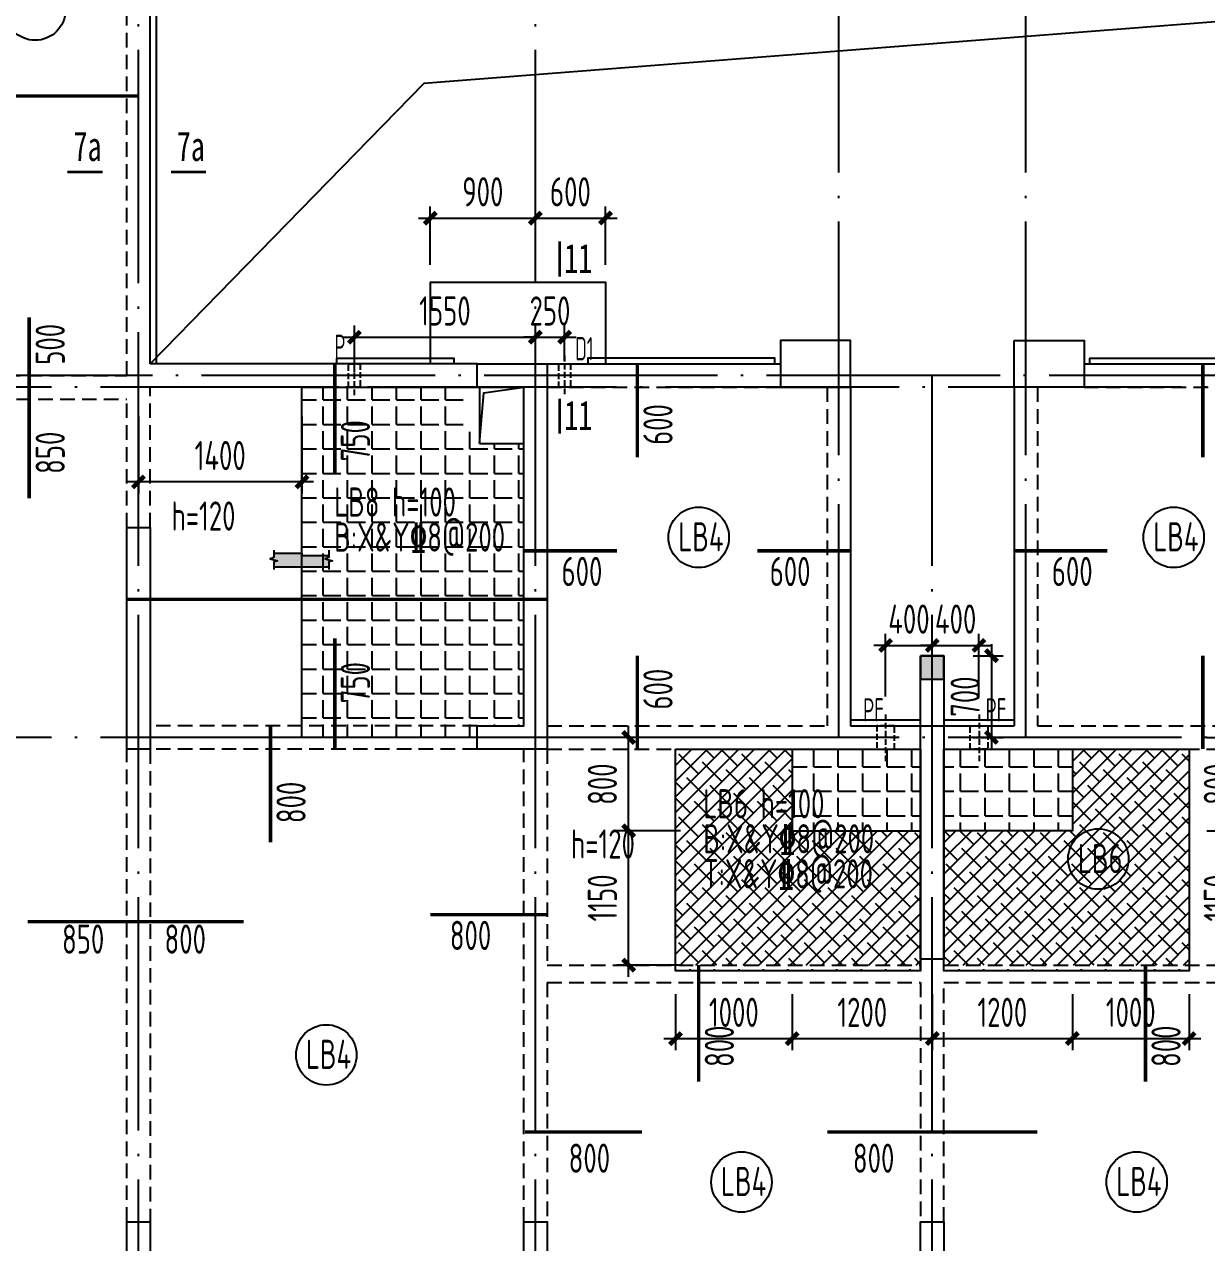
# Model space of a CAD drawing. Extents: x -173820 to 521180, y -715739 to 158231.
# Drawn here: x 578 to 10705, y -108347 to -97909 of the extents above; entities that cross this region are included whole.
import ezdxf
from ezdxf.enums import TextEntityAlignment as Align

# ---------------------------------------------------------------- set-up
doc = ezdxf.new("R2010")
doc.units = 0
doc.header["$LTSCALE"] = 1000
for name, pattern in [('DASH', [0.35, 0.25, -0.1]), ('DOTE', [2.42, 2, -0.2, 0.02, -0.2]), ('HIDDEN2', [0.1875, 0.125, -0.0625])]:
    doc.linetypes.add(name, pattern=pattern)
for name, color, linetype in [('A-线脚看线', 9, 'Continuous'), ('A-设备穿墙洞', 161, 'Continuous'), ('AXIS', 1, 'DOTE'), ('DIM', 3, 'Continuous'), ('DIM1', 3, 'Continuous'), ('JG1', 3, 'Continuous'), ('填充', 8, 'Continuous'), ('墙', 6, 'Continuous'), ('挑板', 3, 'Continuous'), ('板筋', 6, 'Continuous'), ('柱', 2, 'Continuous'), ('梁', 4, 'HIDDEN2'), ('模板线', 3, 'Continuous'), ('洞口', 5, 'Continuous'), ('钢筋_文字', 7, 'Continuous'), ('钢筋长度标注', 7, 'Continuous')]:
    doc.layers.add(name, color=color, linetype=linetype)
doc.styles.add('TSSD_BOLD', font='tssdeng2.shx', dxfattribs={"width": 0.7, "height": 250, "bigfont": 'CHINA.shx'})
doc.styles.add('TSSD_Dimension', font='tssdeng.shx', dxfattribs={"width": 0.7, "bigfont": 'Hztxt.shx'})
doc.styles.add('zzt', font='tssdeng.shx', dxfattribs={"width": 0.7, "height": 300, "bigfont": 'tssdchn.shx'})
doc.styles.add('钢筋', font='tssdeng.shx', dxfattribs={"width": 0.7, "height": 250, "bigfont": 'tssdchn.shx'})
doc.styles.add('钢筋长度', font='tssdeng.shx', dxfattribs={"width": 0.7, "height": 300, "bigfont": 'tssdchn.shx'})
doc.styles.add('黑体', font='simhei.ttf', dxfattribs={"width": 0.8})
doc.dimstyles.new('TSSD_100_100', dxfattribs={"dimtxt": 250, "dimasz": 100, "dimexe": 100, "dimexo": 250, "dimgap": 100, "dimtad": 1, "dimdec": 0, "dimzin": 0, "dimdsep": 46, "dimtxsty": 'TSSD_Dimension', "dimblk": 'ARCHTICK', "dimcen": 0, "dimdle": 100, "dimclrd": 3, "dimclre": 3, "dimclrt": 7, "dimadec": 0, "dimazin": 0, "dimtfac": 1, "dimtdec": 0, "dimtix": 1, "dimtmove": 2, "dimatfit": 3, "dimfxl": 0, "dimtolj": 1, "dimtzin": 0, "dimarcsym": 0})
pattern_1 = [(0, (-5244.65, -109719.18), (0, 209.55), [152.4, -57.15]), (90, (-5244.65, -109719.18), (-209.55, 1e-14), [152.4, -57.15])]
pattern_2 = [(0, (425.35, -109719.18), (0, 209.55), [152.4, -57.15]), (90, (425.35, -109719.18), (-209.55, 1e-14), [152.4, -57.15])]
pattern_3 = [(45, (425.35, -109719.18), (-67.3519, 67.3519), []), (135, (425.35, -109719.18), (-202.0558, 67.3519), [238.125, -142.875])]

# ---------------------------------------------------------------- blocks, each defined once
blk = doc.blocks.new('$1785032')
at = {"layer": '墙', "elevation": 0}
for points in [[(12400, 10400), (13000, 10400), (13000, 10800), (12400, 10800)], [(14400, 10800), (15000, 10800), (15000, 10400), (14400, 10400)], [(9800, 7500), (10200, 7500), (10200, 10400), (9800, 10400), (9800, 10600), (10400, 10600), (10400, 7300), (10200, 7300), (9800, 7300)], [(7000, 7300), (6800, 7300), (6800, 9200), (7000, 9200), (7000, 7500)], [(13600, 7500), (13800, 7500), (13800, 5500), (13600, 5500), (13600, 7300)], [(10200, 3250), (10400, 3250), (10400, 1800), (11300, 1800), (11300, 1600), (10200, 1600)]]:
    blk.add_lwpolyline(points, close=True, dxfattribs=at)
for points in [[(12600, 10400), (12600, 10400)], [(14600, 10400), (14600, 10400)], [(7000, 7500), (7000, 7500)], [(13600, 7300), (13600, 7300)], [(6600, 1600), (6600, 1800), (6800, 1800), (6800, 3250), (7000, 3250), (7000, 1800), (7200, 1800), (7200, 1600), (6600, 1600), (7000, 1600)], [(13200, 1600), (13200, 1800), (13600, 1800), (13600, 3250), (13800, 3250), (13800, 1800), (14200, 1800), (14200, 1600), (13200, 1600), (13800, 1600)]]:
    blk.add_lwpolyline(points, dxfattribs=at)
blk = doc.blocks.new('$1783196')
at = {"layer": 'AXIS'}
for p, q in [((12034.9, 3480), (12034.9, 27859.5)), ((15434.9, 3480), (15434.9, 27859.5)), ((18034.9, 11688.4), (18034.9, 27859.5)), ((19634.9, 11688.3), (19634.9, 27859.5)), ((46034.9, 14788.3), (4360, 14788.3)), ((18834.9, 3480), (18834.9, 14788.3)), ((54849.9, 14688.3), (4360, 14688.3)), ((54849.9, 11688.3), (4360, 11688.3))]:
    blk.add_line(p, q, dxfattribs=at)
blk = doc.blocks.new('_ArchTick')
at = {"color": 4, "linetype": 'ByBlock', "const_width": 0.4}
blk.add_lwpolyline([(-0.5, -0.5), (0.5, 0.5)], dxfattribs=at)
blk = doc.blocks.new('*D1968')
at = {"layer": 'Defpoints', "color": 0}
for p in [(1555, -101019), (2955, -101019), (1555, -101829)]:
    blk.add_point(p, dxfattribs=at)
at = {"layer": 'DIM', "color": 3, "lineweight": -2}
for p, q in [((1555, -101269), (1555, -101929)), ((2955, -101269), (2955, -101929)), ((3055, -101829), (1455, -101829))]:
    blk.add_line(p, q, dxfattribs=at)
at = {"layer": 'DIM', "color": 3, "lineweight": -2, "xscale": 100, "yscale": 100, "zscale": 100, "rotation": 180}
blk.add_blockref('_ArchTick', (1555, -101829), dxfattribs=at)
at = {"layer": 'DIM', "color": 3, "lineweight": -2, "xscale": 100, "yscale": 100, "zscale": 100}
blk.add_blockref('_ArchTick', (2955, -101829), dxfattribs=at)
at = {"layer": 'DIM', "color": 7, "insert": (2255, -101604), "char_height": 250, "attachment_point": 5, "style": 'TSSD_Dimension'}
blk.add_mtext('\\A1;1400', dxfattribs=at)
blk = doc.blocks.new('*D1986')
at = {"layer": 'Defpoints', "color": 0}
for p in [(4955, -99569), (4055, -100219), (4955, -100219)]:
    blk.add_point(p, dxfattribs=at)
at = {"layer": 'DIM', "color": 3, "lineweight": -2}
for p, q in [((4055, -99969), (4055, -99469)), ((4955, -99969), (4955, -99469)), ((3955, -99569), (5055, -99569))]:
    blk.add_line(p, q, dxfattribs=at)
at = {"layer": 'DIM', "color": 3, "lineweight": -2, "xscale": 100, "yscale": 100, "zscale": 100, "rotation": 180}
blk.add_blockref('_ArchTick', (4055, -99569), dxfattribs=at)
at = {"layer": 'DIM', "color": 3, "lineweight": -2, "xscale": 100, "yscale": 100, "zscale": 100}
blk.add_blockref('_ArchTick', (4955, -99569), dxfattribs=at)
at = {"layer": 'DIM', "color": 7, "insert": (4505, -99344), "char_height": 250, "attachment_point": 5, "style": 'TSSD_Dimension'}
blk.add_mtext('\\A1;900', dxfattribs=at)
blk = doc.blocks.new('*D1987')
at = {"layer": 'Defpoints', "color": 0}
for p in [(5555, -99569), (4955, -100219), (5555, -100219)]:
    blk.add_point(p, dxfattribs=at)
at = {"layer": 'DIM', "color": 3, "lineweight": -2}
for p, q in [((4955, -99969), (4955, -99469)), ((5555, -99969), (5555, -99469)), ((4855, -99569), (5655, -99569))]:
    blk.add_line(p, q, dxfattribs=at)
at = {"layer": 'DIM', "color": 3, "lineweight": -2, "xscale": 100, "yscale": 100, "zscale": 100, "rotation": 180}
blk.add_blockref('_ArchTick', (4955, -99569), dxfattribs=at)
at = {"layer": 'DIM', "color": 3, "lineweight": -2, "xscale": 100, "yscale": 100, "zscale": 100}
blk.add_blockref('_ArchTick', (5555, -99569), dxfattribs=at)
at = {"layer": 'DIM', "color": 7, "insert": (5255, -99344), "char_height": 250, "attachment_point": 5, "style": 'TSSD_Dimension'}
blk.add_mtext('\\A1;600', dxfattribs=at)
blk = doc.blocks.new('$1292675')
at = {"layer": 'JG1'}
blk.add_hatch(color=8, dxfattribs=at).paths.add_polyline_path([(502, 20), (502, 64), (470, 74), (534, 91), (502, 101), (502, 140), (262, 140), (262, 120), (32, 120), (32, 101), (64, 91), (0, 74), (32, 64), (32, 20)])
for p, q in [((262, 120), (32, 120)), ((502, 140), (262, 140)), ((262, 140), (262, 120)), ((32, 20), (502, 20))]:
    blk.add_line(p, q, dxfattribs=at)
for points in [[(32, 165), (32, 101), (64, 91), (0, 74), (32, 64), (32, 0)], [(502, 165), (502, 101), (534, 91), (470, 74), (502, 64), (502, 0)]]:
    blk.add_lwpolyline(points, dxfattribs=at)
blk = doc.blocks.new('$1457958')
at = {"layer": '柱'}
blk.add_hatch(color=8, dxfattribs=at).paths.add_polyline_path([(0, 200), (0, 0), (200, 0), (200, 200)])
at = {"layer": '柱', "color": 3, "elevation": 0}
blk.add_lwpolyline([(0, 200), (0, 0), (200, 0), (200, 200)], close=True, dxfattribs=at)
blk = doc.blocks.new('$1642317')
at = {"layer": '洞口'}
blk.add_lwpolyline([(9620, 2170), (10000, 2170), (10000, 2650), (9620, 2650)], close=True, dxfattribs=at)
blk.add_lwpolyline([(9620, 2170), (9658, 2602), (10000, 2650)], dxfattribs=at)
blk = doc.blocks.new('*D2053')
at = {"layer": 'Defpoints', "color": 0}
for p in [(8455, -103319, 0), (8455, -104019), (8862, -104019)]:
    blk.add_point(p, dxfattribs=at)
at = {"layer": 'DIM', "color": 3, "lineweight": -2}
for p, q in [((8862, -103219), (8862, -104119)), ((8705, -103319), (8962, -103319)), ((8705, -104019), (8962, -104019))]:
    blk.add_line(p, q, dxfattribs=at)
at = {"layer": 'DIM', "color": 3, "lineweight": -2, "xscale": 100, "yscale": 100, "zscale": 100}
for p, rotation in [((8862, -103319), 90), ((8862, -104019), 270)]:
    blk.add_blockref('_ArchTick', p, dxfattribs=dict(at, rotation=rotation))
at = {"layer": 'DIM', "color": 7, "insert": (8637, -103669), "char_height": 250, "attachment_point": 5, "rotation": 90, "style": 'TSSD_Dimension'}
blk.add_mtext('\\A1;700', dxfattribs=at)
blk = doc.blocks.new('*D2057')
at = {"layer": 'Defpoints', "color": 0}
for p in [(6155, -105969), (7155, -105969), (7155, -106599)]:
    blk.add_point(p, dxfattribs=at)
at = {"layer": 'DIM', "color": 3, "lineweight": -2}
for p, q in [((6155, -106219), (6155, -106699)), ((7155, -106219), (7155, -106699)), ((6055, -106599), (7255, -106599))]:
    blk.add_line(p, q, dxfattribs=at)
at = {"layer": 'DIM', "color": 3, "lineweight": -2, "xscale": 100, "yscale": 100, "zscale": 100, "rotation": 180}
blk.add_blockref('_ArchTick', (6155, -106599), dxfattribs=at)
at = {"layer": 'DIM', "color": 3, "lineweight": -2, "xscale": 100, "yscale": 100, "zscale": 100}
blk.add_blockref('_ArchTick', (7155, -106599), dxfattribs=at)
at = {"layer": 'DIM', "color": 7, "insert": (6655, -106374), "char_height": 250, "attachment_point": 5, "style": 'TSSD_Dimension'}
blk.add_mtext('\\A1;1000', dxfattribs=at)
blk = doc.blocks.new('*D2058')
at = {"layer": 'Defpoints', "color": 0}
for p in [(8355, -105969), (9555, -105969), (9555, -106599)]:
    blk.add_point(p, dxfattribs=at)
at = {"layer": 'DIM', "color": 3, "lineweight": -2}
for p, q in [((8355, -106219), (8355, -106699)), ((9555, -106219), (9555, -106699)), ((8255, -106599), (9655, -106599))]:
    blk.add_line(p, q, dxfattribs=at)
at = {"layer": 'DIM', "color": 3, "lineweight": -2, "xscale": 100, "yscale": 100, "zscale": 100, "rotation": 180}
blk.add_blockref('_ArchTick', (8355, -106599), dxfattribs=at)
at = {"layer": 'DIM', "color": 3, "lineweight": -2, "xscale": 100, "yscale": 100, "zscale": 100}
blk.add_blockref('_ArchTick', (9555, -106599), dxfattribs=at)
at = {"layer": 'DIM', "color": 7, "insert": (8955, -106374), "char_height": 250, "attachment_point": 5, "style": 'TSSD_Dimension'}
blk.add_mtext('\\A1;1200', dxfattribs=at)
blk = doc.blocks.new('*D2059')
at = {"layer": 'Defpoints', "color": 0}
for p in [(5754, -104819), (6448, -104819), (6448, -105969)]:
    blk.add_point(p, dxfattribs=at)
at = {"layer": 'DIM', "color": 3, "lineweight": -2}
for p, q in [((5754, -106069), (5754, -104719)), ((6198, -104819), (5654, -104819)), ((6198, -105969), (5654, -105969))]:
    blk.add_line(p, q, dxfattribs=at)
at = {"layer": 'DIM', "color": 3, "lineweight": -2, "xscale": 100, "yscale": 100, "zscale": 100}
for p, rotation in [((5754, -104819), 90), ((5754, -105969), 270)]:
    blk.add_blockref('_ArchTick', p, dxfattribs=dict(at, rotation=rotation))
at = {"layer": 'DIM', "color": 7, "insert": (5529, -105394), "char_height": 250, "attachment_point": 5, "rotation": 90, "style": 'TSSD_Dimension'}
blk.add_mtext('\\A1;1150', dxfattribs=at)
blk = doc.blocks.new('*D2060')
at = {"layer": 'Defpoints', "color": 0}
for p in [(5754, -104019), (6448, -104019), (6448, -104819)]:
    blk.add_point(p, dxfattribs=at)
at = {"layer": 'DIM', "color": 3, "lineweight": -2}
for p, q in [((5754, -104919), (5754, -103919)), ((6198, -104019), (5654, -104019)), ((6198, -104819), (5654, -104819))]:
    blk.add_line(p, q, dxfattribs=at)
at = {"layer": 'DIM', "color": 3, "lineweight": -2, "xscale": 100, "yscale": 100, "zscale": 100}
for p, rotation in [((5754, -104019), 90), ((5754, -104819), 270)]:
    blk.add_blockref('_ArchTick', p, dxfattribs=dict(at, rotation=rotation))
at = {"layer": 'DIM', "color": 7, "insert": (5529, -104419), "char_height": 250, "attachment_point": 5, "rotation": 90, "style": 'TSSD_Dimension'}
blk.add_mtext('\\A1;800', dxfattribs=at)
blk = doc.blocks.new('*D2061')
at = {"layer": 'Defpoints', "color": 0}
for p in [(10456, -104819), (11031, -104819), (10456, -105969)]:
    blk.add_point(p, dxfattribs=at)
at = {"layer": 'DIM', "color": 3, "lineweight": -2}
for p, q in [((11031, -106069), (11031, -104719)), ((10706, -104819), (11131, -104819)), ((10706, -105969), (11131, -105969))]:
    blk.add_line(p, q, dxfattribs=at)
at = {"layer": 'DIM', "color": 3, "lineweight": -2, "xscale": 100, "yscale": 100, "zscale": 100}
for p, rotation in [((11031, -104819), 90), ((11031, -105969), 270)]:
    blk.add_blockref('_ArchTick', p, dxfattribs=dict(at, rotation=rotation))
at = {"layer": 'DIM', "color": 7, "insert": (10806, -105394), "char_height": 250, "attachment_point": 5, "rotation": 90, "style": 'TSSD_Dimension'}
blk.add_mtext('\\A1;1150', dxfattribs=at)
blk = doc.blocks.new('*D2062')
at = {"layer": 'Defpoints', "color": 0}
for p in [(10456, -104019), (11031, -104019), (10456, -104819)]:
    blk.add_point(p, dxfattribs=at)
at = {"layer": 'DIM', "color": 3, "lineweight": -2}
for p, q in [((11031, -104919), (11031, -103919)), ((10706, -104019), (11131, -104019)), ((10706, -104819), (11131, -104819))]:
    blk.add_line(p, q, dxfattribs=at)
at = {"layer": 'DIM', "color": 3, "lineweight": -2, "xscale": 100, "yscale": 100, "zscale": 100}
for p, rotation in [((11031, -104019), 90), ((11031, -104819), 270)]:
    blk.add_blockref('_ArchTick', p, dxfattribs=dict(at, rotation=rotation))
at = {"layer": 'DIM', "color": 7, "insert": (10806, -104419), "char_height": 250, "attachment_point": 5, "rotation": 90, "style": 'TSSD_Dimension'}
blk.add_mtext('\\A1;800', dxfattribs=at)
blk = doc.blocks.new('*D2063')
at = {"layer": 'Defpoints', "color": 0}
for p in [(7155, -105969), (8355, -105969), (8355, -106599)]:
    blk.add_point(p, dxfattribs=at)
at = {"layer": 'DIM', "color": 3, "lineweight": -2}
for p, q in [((7155, -106219), (7155, -106699)), ((8355, -106219), (8355, -106699)), ((7055, -106599), (8455, -106599))]:
    blk.add_line(p, q, dxfattribs=at)
at = {"layer": 'DIM', "color": 3, "lineweight": -2, "xscale": 100, "yscale": 100, "zscale": 100, "rotation": 180}
blk.add_blockref('_ArchTick', (7155, -106599), dxfattribs=at)
at = {"layer": 'DIM', "color": 3, "lineweight": -2, "xscale": 100, "yscale": 100, "zscale": 100}
blk.add_blockref('_ArchTick', (8355, -106599), dxfattribs=at)
at = {"layer": 'DIM', "color": 7, "insert": (7755, -106374), "char_height": 250, "attachment_point": 5, "style": 'TSSD_Dimension'}
blk.add_mtext('\\A1;1200', dxfattribs=at)
blk = doc.blocks.new('*D2064')
at = {"layer": 'Defpoints', "color": 0}
for p in [(9555, -105969), (10555, -105969), (10555, -106599)]:
    blk.add_point(p, dxfattribs=at)
at = {"layer": 'DIM', "color": 3, "lineweight": -2}
for p, q in [((9555, -106219), (9555, -106699)), ((10555, -106219), (10555, -106699)), ((9455, -106599), (10655, -106599))]:
    blk.add_line(p, q, dxfattribs=at)
at = {"layer": 'DIM', "color": 3, "lineweight": -2, "xscale": 100, "yscale": 100, "zscale": 100, "rotation": 180}
blk.add_blockref('_ArchTick', (9555, -106599), dxfattribs=at)
at = {"layer": 'DIM', "color": 3, "lineweight": -2, "xscale": 100, "yscale": 100, "zscale": 100}
blk.add_blockref('_ArchTick', (10555, -106599), dxfattribs=at)
at = {"layer": 'DIM', "color": 7, "insert": (10055, -106374), "char_height": 250, "attachment_point": 5, "style": 'TSSD_Dimension'}
blk.add_mtext('\\A1;1000', dxfattribs=at)
blk = doc.blocks.new('$1109386')
at = {"layer": '模板线', "color": 4, "const_width": 22.7}
for points in [[(0, 0), (302, 0)], [(886, 0), (1188, 0)]]:
    blk.add_lwpolyline(points, dxfattribs=at)
at = {"layer": '模板线', "color": 0, "style": '黑体', "width": 0.7}
for p in [(172, 220), (1057, 220)]:
    blk.add_text('7a', height=252, dxfattribs=at).set_placement(p, align=Align.MIDDLE_CENTER)
blk = doc.blocks.new('$18727')
at = {"layer": '模板线', "color": 4, "const_width": 22.7}
for points in [[(0, 1648), (0, 1345)], [(0, 302), (0, 0)]]:
    blk.add_lwpolyline(points, dxfattribs=at)
at = {"layer": '模板线', "color": 0, "style": '黑体', "width": 0.7}
for p in [(160, 1503), (160, 158)]:
    blk.add_text('11', height=252, dxfattribs=at).set_placement(p, align=Align.MIDDLE_CENTER)
blk = doc.blocks.new('$1466424')
at = {"layer": '板筋', "const_width": 30}
for points in [[(5000, 12900), (6900, 12900)], [(5963, 9454), (5963, 11004)], [(8582, 9654), (8582, 10604)], [(11173, 9804), (11173, 10604)], [(16017, 9804), (16017, 10604)], [(10200, 9003), (11000, 9003)], [(12200, 9003), (13000, 9003)], [(14400, 9003), (15200, 9003)], [(6800, 8588), (10400, 8588)], [(8582, 7304), (8582, 8254)], [(11173, 7304), (11173, 8104)], [(16017, 7304), (16017, 8104)], [(8031, 6504), (8031, 7504)], [(9401, 5885), (10401, 5885)], [(5950, 5826), (7800, 5826)], [(10212, 4023), (11212, 4023)], [(12801, 4023), (14601, 4023)]]:
    blk.add_lwpolyline(points, dxfattribs=at)
at = {"layer": '板筋', "const_width": 30, "elevation": 0}
for points in [[(11699, 4454), (11699, 5454)], [(15526, 4454), (15526, 5454)]]:
    blk.add_lwpolyline(points, dxfattribs=at)
at = {"layer": '钢筋_文字'}
for centre in [(6015, 13636, 0), (11699, 9118, 0), (15768, 9118, 0), (15122, 6362, 0), (8509, 4684, 0), (12065, 3595, 0), (15451, 3595, 0)]:
    blk.add_circle(centre, 259, dxfattribs=at)
at = {"layer": '钢筋_文字', "color": 7, "linetype": 'Continuous', "width": 0.7}
for s, style, p in [('LB8 h=100', 'TSSD_BOLD', (8576, 9296, 0)), (' h=120', 'TSSD_BOLD', (7076, 9176, 0)), ('B:X&Y%%1328@200', '钢筋', (8576, 8996, 0)), ('LB6 h=100', 'TSSD_BOLD', (11738, 6711, 0)), ('B:X&Y%%1328@200', '钢筋', (11738, 6411, 0)), (' h=120', 'TSSD_BOLD', (10498, 6366, 0)), ('T:X&Y%%1328@200', '钢筋', (11738, 6111, 0))]:
    blk.add_text(s, height=250, dxfattribs=dict(at, style=style)).set_placement(p)
at = {"layer": '钢筋_文字', "style": 'TSSD_BOLD', "width": 0.7}
for s, p in [('LB4', (11524, 8998, 0)), ('LB4', (15593, 8998, 0)), ('LB6', (14947, 6242, 0)), ('LB4', (8334, 4564, 0)), ('LB4', (11890, 3475, 0)), ('LB4', (15276, 3475, 0))]:
    blk.add_text(s, height=250, dxfattribs=at).set_placement(p)
at = {"layer": '钢筋长度标注', "style": '钢筋长度', "width": 0.7}
for s, p in [('500', (6269, 10597)), ('600', (11475, 9910)), ('750', (8883, 9770)), ('850', (6269, 9662)), ('750', (8883, 7697)), ('600', (11475, 7643)), ('800', (8332, 6670)), ('800', (12001, 4581, 0)), ('800', (15827, 4581, 0))]:
    blk.add_text(s, height=250, rotation=90, dxfattribs=at).set_placement(p)
for s, p in [('600', (10524, 8701)), ('600', (12307, 8701)), ('600', (14724, 8701)), ('850', (6245, 5551)), ('800', (7123, 5551)), ('800', (9567, 5583)), ('800', (10585, 3674)), ('800', (13020, 3674))]:
    blk.add_text(s, height=250, dxfattribs=at).set_placement(p)
blk = doc.blocks.new('*D11653')
at = {"layer": 'Defpoints', "color": 0}
for p in [(11200, 9677), (9650, 9124, 0), (11200, 9124, 0)]:
    blk.add_point(p, dxfattribs=at)
at = {"layer": 'DIM1', "color": 3, "lineweight": -2}
for p, q in [((9650, 9374), (9650, 9777)), ((11200, 9374), (11200, 9777)), ((9550, 9677), (11300, 9677))]:
    blk.add_line(p, q, dxfattribs=at)
at = {"layer": 'DIM1', "color": 3, "lineweight": -2, "xscale": 100, "yscale": 100, "zscale": 100, "rotation": 180}
blk.add_blockref('_ArchTick', (9650, 9677), dxfattribs=at)
at = {"layer": 'DIM1', "color": 3, "lineweight": -2, "xscale": 100, "yscale": 100, "zscale": 100}
blk.add_blockref('_ArchTick', (11200, 9677), dxfattribs=at)
at = {"layer": 'DIM1', "color": 7, "insert": (10425, 9902), "char_height": 250, "attachment_point": 5, "style": 'TSSD_Dimension'}
blk.add_mtext('\\A1;1550', dxfattribs=at)
blk = doc.blocks.new('*D11654')
at = {"layer": 'Defpoints', "color": 0}
for p in [(11450, 9677), (11450, 9224, 0), (11200, 9124, 0)]:
    blk.add_point(p, dxfattribs=at)
at = {"layer": 'DIM1', "color": 3, "lineweight": -2}
for p, q in [((11200, 9374), (11200, 9777)), ((11450, 9474), (11450, 9777)), ((11200, 9677), (11100, 9677)), ((11200, 9677), (11450, 9677)), ((11450, 9677), (11550, 9677))]:
    blk.add_line(p, q, dxfattribs=at)
at = {"layer": 'DIM1', "color": 3, "lineweight": -2, "xscale": 100, "yscale": 100, "zscale": 100}
blk.add_blockref('_ArchTick', (11200, 9677), dxfattribs=at)
at = {"layer": 'DIM1', "color": 3, "lineweight": -2, "xscale": 100, "yscale": 100, "zscale": 100, "rotation": 180}
blk.add_blockref('_ArchTick', (11450, 9677), dxfattribs=at)
at = {"layer": 'DIM1', "color": 7, "insert": (11325, 9902), "char_height": 250, "attachment_point": 5, "style": 'TSSD_Dimension'}
blk.add_mtext('\\A1;250', dxfattribs=at)
blk = doc.blocks.new('*D11655')
at = {"layer": 'Defpoints', "color": 0}
for p in [(14600, 7037), (14200, 6348, 0), (14600, 6348, 0)]:
    blk.add_point(p, dxfattribs=at)
at = {"layer": 'DIM1', "color": 3, "lineweight": -2}
for p, q in [((14200, 6598), (14200, 7137)), ((14600, 6598), (14600, 7137)), ((14200, 7037), (14100, 7037)), ((14200, 7037), (14600, 7037)), ((14600, 7037), (14700, 7037))]:
    blk.add_line(p, q, dxfattribs=at)
at = {"layer": 'DIM1', "color": 3, "lineweight": -2, "xscale": 100, "yscale": 100, "zscale": 100}
blk.add_blockref('_ArchTick', (14200, 7037), dxfattribs=at)
at = {"layer": 'DIM1', "color": 3, "lineweight": -2, "xscale": 100, "yscale": 100, "zscale": 100, "rotation": 180}
blk.add_blockref('_ArchTick', (14600, 7037), dxfattribs=at)
at = {"layer": 'DIM1', "color": 7, "insert": (14400, 7262), "char_height": 250, "attachment_point": 5, "style": 'TSSD_Dimension'}
blk.add_mtext('\\A1;400', dxfattribs=at)
blk = doc.blocks.new('*D11656')
at = {"layer": 'Defpoints', "color": 0}
for p in [(15000, 7037), (14600, 6348, 0), (15000, 6348, 0)]:
    blk.add_point(p, dxfattribs=at)
at = {"layer": 'DIM1', "color": 3, "lineweight": -2}
for p, q in [((14600, 6598), (14600, 7137)), ((15000, 6598), (15000, 7137)), ((14600, 7037), (14500, 7037)), ((14600, 7037), (15000, 7037)), ((15000, 7037), (15100, 7037))]:
    blk.add_line(p, q, dxfattribs=at)
at = {"layer": 'DIM1', "color": 3, "lineweight": -2, "xscale": 100, "yscale": 100, "zscale": 100}
blk.add_blockref('_ArchTick', (14600, 7037), dxfattribs=at)
at = {"layer": 'DIM1', "color": 3, "lineweight": -2, "xscale": 100, "yscale": 100, "zscale": 100, "rotation": 180}
blk.add_blockref('_ArchTick', (15000, 7037), dxfattribs=at)
at = {"layer": 'DIM1', "color": 7, "insert": (14800, 7262), "char_height": 250, "attachment_point": 5, "style": 'TSSD_Dimension'}
blk.add_mtext('\\A1;400', dxfattribs=at)
blk = doc.blocks.new('$133032')
at = {"layer": '挑板'}
blk.add_lwpolyline([(9400, 10700), (9400, 11400), (10900, 11400), (10900, 10700)], dxfattribs=at)
blk = doc.blocks.new('$1846077')
at = {"layer": 'A-线脚看线', "color": 5, "elevation": 0}
for points in [[(7100, 14150), (7100, 10650)], [(8650, 10650), (8650, 10700), (9650, 10700), (9650, 10650)], [(12400, 10650), (12400, 10700), (10800, 10700), (10800, 10650)], [(15100, 10650), (15100, 10700), (16700, 10700), (16700, 10650)], [(13050, 7600), (13650, 7600)], [(13850, 7600), (14450, 7600)]]:
    blk.add_lwpolyline(points, dxfattribs=at)
blk = doc.blocks.new('$1186913')
at = {"layer": 'A-设备穿墙洞', "linetype": 'DASH', "ltscale": 0.2, "elevation": 0}
for points in [[(9650.2, 9179.7), (9650.2, 9514.9)], [(11450.2, 9519.2), (11450.2, 9180.7)], [(14200.2, 6443.9), (14200.2, 6043.3)], [(15000.2, 6443.9), (15000.2, 6043.3)]]:
    blk.add_lwpolyline(points, dxfattribs=at)
for points in [[(9700.2, 9247.9), (9600.2, 9247.9), (9600.2, 9447.9), (9700.2, 9447.9)], [(11500.2, 9247.9), (11400.2, 9247.9), (11400.2, 9447.9), (11500.2, 9447.9)], [(14275.2, 6347.9), (14125.2, 6347.9), (14125.2, 6147.9), (14275.2, 6147.9)], [(14925.2, 6347.9), (15075.2, 6347.9), (15075.2, 6147.9), (14925.2, 6147.9)]]:
    blk.add_lwpolyline(points, close=True, dxfattribs=at)
at = {"layer": 'A-设备穿墙洞', "color": 7, "linetype": 'DASH', "ltscale": 0.2, "style": 'zzt', "width": 0.6}
for s, p in [('P', (9478.6, 9499, 0)), ('D1', (11541.8, 9478.9, 0)), ('PF', (14008.5, 6384, 0)), ('PF', (15057.2, 6384, 0))]:
    blk.add_text(s, height=200, dxfattribs=at).set_placement(p)
at = {"layer": 'DIM1'}
for base, p1, p2, picture, middle in [((11200.2, 9676.6), (9650.2, 9123.5, 0), (11200.2, 9123.5, 0), '*D11653', (10425.2, 9901.6)), ((11450.2, 9676.6), (11200.2, 9123.5, 0), (11450.2, 9223.5, 0), '*D11654', (11325.2, 9901.6)), ((14600.2, 7037), (14200.2, 6347.9, 0), (14600.2, 6347.9, 0), '*D11655', (14400.2, 7262)), ((15000.2, 7037), (14600.2, 6347.9, 0), (15000.2, 6347.9, 0), '*D11656', (14800.2, 7262))]:
    dim = blk.add_linear_dim(base=base, p1=p1, p2=p2, dimstyle='TSSD_100_100', dxfattribs=at)
    dim.commit()
    dim.dimension.update_dxf_attribs({"geometry": picture, "text_midpoint": middle})

msp = doc.modelspace()

# ---------------------------------------------------------------- hatches: boundary and pattern name
at = {"layer": 'JG1'}
h = msp.add_hatch(dxfattribs=at)
h.set_pattern_fill('ANSI38,_O', color=8, scale=30)
h.set_pattern_definition(pattern_3)
h.paths.add_polyline_path([(7155.3, -104819.2), (7155.3, -104119.2), (6155.3, -104119.2), (6155.3, -105969.2), (8255.3, -105969.2), (8255.3, -105919.2), (8255.3, -104819.2)])
h = msp.add_hatch(dxfattribs=at)
h.set_pattern_fill('ANSI38,_O', color=8, scale=30)
h.set_pattern_definition(pattern_3)
h.paths.add_polyline_path([(9555.3, -104819.2), (8455.3, -104819.2), (8455.3, -105969.2), (10555.3, -105969.2), (10555.3, -104119.2), (9555.3, -104119.2)])
at = {"layer": '填充', "linetype": 'Continuous'}
h = msp.add_hatch(dxfattribs=at)
h.set_pattern_fill('ANGLE', color=256, scale=30, style=0)
h.set_pattern_definition(pattern_1)
h.paths.add_polyline_path([(4475.3, -101499.2), (4484.1, -101399.2), (4375.3, -101399.2), (4375.3, -101019.2), (2955.3, -101019.2), (2955.3, -103919.2), (4855.3, -103919.2), (4855.3, -101499.2)])
h = msp.add_hatch(dxfattribs=at)
h.set_pattern_fill('ANGLE', color=256, scale=30, style=0)
h.set_pattern_definition(pattern_1)
h.paths.add_polyline_path([(2955.3, -103919.2), (2955.3, -104019.2), (4455.3, -104019.2), (4455.3, -103919.2)])
h = msp.add_hatch(dxfattribs=at)
h.set_pattern_fill('ANGLE', color=256, scale=30, style=0)
h.set_pattern_definition(pattern_2)
h.paths.add_polyline_path([(8255.3, -104819.2), (8255.3, -104119.2), (7155.3, -104119.2), (7155.3, -104819.2)])
h = msp.add_hatch(dxfattribs=at)
h.set_pattern_fill('ANGLE', color=256, scale=30, style=0)
h.set_pattern_definition(pattern_2)
h.paths.add_polyline_path([(9555.3, -104819.2), (9555.3, -104119.2), (8455.3, -104119.2), (8455.3, -104819.2)])
h = msp.add_hatch(dxfattribs=at)
h.set_pattern_fill('ANGLE', color=256, scale=30, style=0)
h.set_pattern_definition(pattern_1)
h.paths.add_polyline_path([(8255.3, -105969.2), (6155.3, -105969.2), (6155.3, -106019.2), (8255.3, -106019.2)])
h = msp.add_hatch(dxfattribs=at)
h.set_pattern_fill('ANGLE', color=256, scale=30, style=0)
h.set_pattern_definition(pattern_1)
h.paths.add_polyline_path([(10555.3, -106019.2), (10555.3, -105969.2), (8455.3, -105969.2), (8455.3, -106019.2)])

# ---------------------------------------------------------------- linework, layer by layer
at = {"layer": '梁'}
for p, q in [((1455.3, -100919.2, 0), (1455.3, -97319.2, 0)), ((-144.7, -100919.2, 0), (1455.3, -100919.2, 0)), ((1655.3, -102219.2, 0), (1655.3, -101019.2, 0)), ((4205.3, -101019.2, 0), (1655.3, -101019.2, 0)), ((5055.3, -101019.2, 0), (7055.3, -101019.2, 0)), ((7455.3, -101019.2, 0), (7455.3, -103919.2, 0)), ((9255.3, -101019.2, 0), (9255.3, -103919.2, 0)), ((9655.3, -101019.2, 0), (11655.3, -101019.2, 0)), ((-1740.7, -101119.2, 0), (1455.3, -101119.2, 0)), ((1455.3, -102219.2, 0), (1455.3, -101119.2, 0)), ((4455.3, -103919.2, 0), (1655.3, -103919.2, 0)), ((5056.3, -103919.2, 0), (7455.3, -103919.2, 0)), ((9255.3, -103919.2, 0), (11655.3, -103919.2, 0)), ((1455.3, -108169.2, 0), (1455.3, -104119.2, 0)), ((4455.3, -104119.2, 0), (1655.3, -104119.2, 0)), ((1655.3, -104119.2, 0), (1655.3, -108169.2, 0)), ((4855.3, -108169.2, 0), (4855.3, -104119.2, 0)), ((5055.3, -104119.2, 0), (8255.3, -104119.2, 0)), ((5056.3, -104119.2, 0), (5056.3, -105969.2, 0)), ((8455.3, -104119.2, 0), (11755.3, -104119.2, 0)), ((8255.3, -105919.2, 0), (8255.3, -105969.2, 0)), ((8455.3, -105969.2, 0), (8455.3, -105919.2, 0)), ((5056.3, -105969.2, 0), (8255.3, -105969.2, 0)), ((8255.3, -106019.2, 0), (8255.3, -105969.2, 0)), ((8455.3, -105969.2, 0), (11655.3, -105969.2, 0)), ((5056.3, -106119.2, 0), (5056.3, -108169.2, 0)), ((5056.3, -106119.2, 0), (8255.3, -106119.2, 0)), ((8255.3, -106119.2, 0), (8255.3, -108169.2, 0)), ((8455.3, -106119.2, 0), (11655.3, -106119.2, 0)), ((8455.3, -108169.2, 0), (8455.3, -106119.2, 0))]:
    msp.add_line(p, q, dxfattribs=at)
at = {"layer": '梁', "linetype": 'Continuous'}
for p, q in [((1655.3, -100819.2, 0), (1655.3, -97319.2, 0)), ((4455.3, -100819.2, 0), (1655.3, -100819.2, 0)), ((5055.3, -100819.2, 0), (7055.3, -100819.2, 0)), ((9655.3, -100819.2, 0), (11655.3, -100819.2, 0)), ((2955.3, -103919.2, 0), (2955.3, -101019.2, 0)), ((2955.3, -101019.2, 0), (4855.3, -101019.2, 0)), ((7655.3, -101019.2, 0), (7655.3, -103919.2, 0)), ((9055.3, -101019.2, 0), (9055.3, -103919.2, 0)), ((8255.3, -103919.2, 0), (8255.3, -103319.2, 0)), ((8255.3, -103319.2, 0), (8455.3, -103319.2, 0)), ((8455.3, -103319.2, 0), (8455.3, -103919.2, 0)), ((2955.3, -104019.2, 0), (2955.3, -103919.2, 0)), ((7655.3, -103919.2, 0), (8255.3, -103919.2, 0)), ((8455.3, -103919.2, 0), (9055.3, -103919.2, 0)), ((4455.3, -104019.2, 0), (2955.3, -104019.2, 0))]:
    msp.add_line(p, q, dxfattribs=at)
at = {"layer": '梁', "linetype": 'Continuous', "elevation": 0}
for points in [[(6155.3, -104119.2), (8255.3, -104119.2), (8255.3, -106019.2), (6155.3, -106019.2)], [(8455.3, -104119.2), (10555.3, -104119.2), (10555.3, -106019.2), (8455.3, -106019.2)]]:
    msp.add_lwpolyline(points, close=True, dxfattribs=at)
for points in [[(7155.3, -104119.2), (7155.3, -104819.2), (8255.3, -104819.2)], [(9555.3, -104119.2), (9555.3, -104819.2), (8455.3, -104819.2)]]:
    msp.add_lwpolyline(points, dxfattribs=at)
at = {"layer": '洞口', "color": 5, "elevation": 0}
msp.add_lwpolyline([(16755.4, -97419.1), (3999.9, -98415.1), (1655.4, -100819.2)], dxfattribs=at)

# ---------------------------------------------------------------- block references
at = {"layer": 'A-设备穿墙洞'}
msp.add_blockref('$1186913', (-6244.8, -110267), dxfattribs=at)
at = {"layer": 'JG1', "xscale": -1}
msp.add_blockref('$1292675', (3217.4, -102579.2, 0), dxfattribs=at)
at = {"layer": '填充', "linetype": 'Continuous'}
msp.add_blockref('$1783196', (-10479.5, -115707.5, 0), dxfattribs=at)
at = {"layer": '墙'}
msp.add_blockref('$1785032', (-5344.7, -111419.2), dxfattribs=at)
at = {"layer": '挑板'}
for name, p in [('$133032', (-5344.7, -111519.2, 0)), ('$1846077', (-5394.7, -111469.2))]:
    msp.add_blockref(name, p, dxfattribs=at)
at = {"layer": '柱'}
msp.add_blockref('$1457958', (8255.3, -103519.2, 0), dxfattribs=at)
at = {"layer": '模板线'}
for name, p in [('$1109386', (946.8, -99173.3, 0)), ('$18727', (5162.8, -101417.3, 0))]:
    msp.add_blockref(name, p, dxfattribs=at)
at = {"layer": '洞口'}
msp.add_blockref('$1642317', (-5144.7, -103669.2), dxfattribs=at)
at = {"layer": '钢筋长度标注'}
msp.add_blockref('$1466424', (-5344.7, -111422.9, 0), dxfattribs=at)

# ---------------------------------------------------------------- dimensions: what is measured, and where the dimension line sits
at = {"layer": 'DIM'}
for base, p1, p2, picture, middle in [((4955.3, -99569.2, 0), (4055.3, -100219.2, 0), (4955.3, -100219.2, 0), '*D1986', (4505.3, -99344.2, 0)), ((5555.3, -99569.2, 0), (4955.3, -100219.2, 0), (5555.3, -100219.2, 0), '*D1987', (5255.3, -99344.2, 0)), ((1555.3, -101829.2, 0), (2955.3, -101019.2, 0), (1555.3, -101019.2, 0), '*D1968', (2255.3, -101604.2, 0)), ((7155.3, -106599.2, 0), (6155.3, -105969.2, 0), (7155.3, -105969.2, 0), '*D2057', (6655.3, -106374.2, 0)), ((8355.3, -106599.2, 0), (7155.3, -105969.2, 0), (8355.3, -105969.2, 0), '*D2063', (7755.3, -106374.2, 0)), ((9555.3, -106599.2, 0), (8355.3, -105969.2, 0), (9555.3, -105969.2, 0), '*D2058', (8955.3, -106374.2, 0)), ((10555.3, -106599.2, 0), (9555.3, -105969.2, 0), (10555.3, -105969.2, 0), '*D2064', (10055.3, -106374.2, 0))]:
    dim = msp.add_linear_dim(base=base, p1=p1, p2=p2, dimstyle='TSSD_100_100', dxfattribs=at)
    dim.commit()
    dim.dimension.update_dxf_attribs({"geometry": picture, "text_midpoint": middle})
for base, p1, p2, picture, middle in [((8862.2, -104019.2, 0), (8455.3, -103319.2, 0), (8455.3, -104019.2, 0), '*D2053', (8637.2, -103669.2, 0)), ((5753.9, -104019.2, 0), (6447.9, -104819.2, 0), (6447.9, -104019.2, 0), '*D2060', (5528.9, -104419.2, 0)), ((11031.1, -104019.2, 0), (10455.9, -104819.2, 0), (10455.9, -104019.2, 0), '*D2062', (10806.1, -104419.2, 0)), ((5753.9, -104819.2, 0), (6447.9, -105969.2, 0), (6447.9, -104819.2, 0), '*D2059', (5528.9, -105394.2, 0)), ((11031.1, -104819.2, 0), (10455.9, -105969.2, 0), (10455.9, -104819.2, 0), '*D2061', (10806.1, -105394.2, 0))]:
    dim = msp.add_linear_dim(base=base, p1=p1, p2=p2, angle=90, dimstyle='TSSD_100_100', dxfattribs=at)
    dim.commit()
    dim.dimension.update_dxf_attribs({"geometry": picture, "text_midpoint": middle})

doc.saveas('drawing.dxf')
